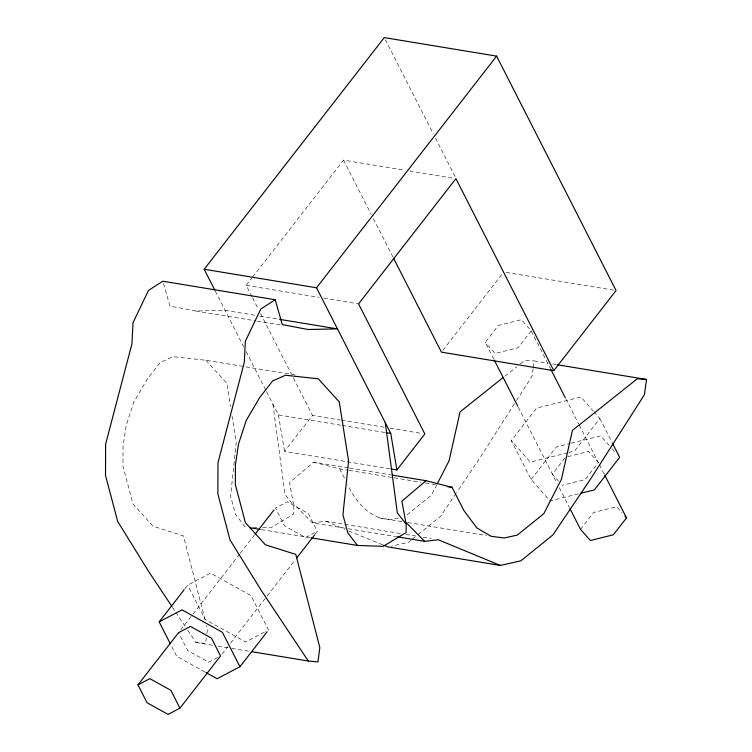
<?xml version="1.0" encoding="UTF-8"?>
<svg xmlns="http://www.w3.org/2000/svg" width="752" height="752" viewBox="0 0 752 752"><rect width="100%" height="100%" fill="white"/><g stroke="black" fill="none" stroke-linecap="round" stroke-linejoin="round"><path stroke-width="0.56" stroke-dasharray="3.76 2.82" d="M206.311 637.846L205.597 643.392L195.905 642.49L186.176 627.864M206.885 633.41L207.458 628.982L206.574 625.57M533.102 368.546L532.068 376.15L515.12 402.696M533.253 367.455L534.136 360.932L548.039 363.225M436.827 484.683L431.488 495.117L405.911 515.797M514.49 403.683L478.075 460.713L456.708 492.4M456.06 493.359L440.522 516.408L417.351 535.133M252.042 296.786L246.214 285.337L251.986 277.92M252.7 276.99L343.561 160.12L404.952 170.243M389.931 468.787L284.529 451.407L312.494 415.424L340.299 420.011M184.86 588.825L187.718 585.159L210.56 573.156L250.952 595.584L268.492 630.016L265.381 631.652M180.734 629.885L192.221 615.117M192.935 614.196L239.587 554.186M240.302 553.265L254.655 534.804M442.853 350.3L502.28 273.86M221.972 654.099L227.706 646.72M230.582 643.026L266.462 596.872M267.186 595.941L295.169 559.939M315.267 534.089L317.419 531.326L308.311 513.447L287.339 501.8L275.476 508.032L284.585 525.911L305.556 537.558L317.419 531.326M493.763 359.071L485.228 342.329L498.369 325.428L521.362 319.685L531.213 330.842L550.398 368.499M531.213 330.842L518.072 347.744L495.079 353.487L485.228 342.329M578.457 493.857L550.079 500.945L531.109 479.456L511.322 440.625L536.627 408.073L580.901 397.009L593.037 410.771M531.109 479.456L556.414 446.914L570.044 443.501M564.846 458.128L552.391 474.145L558.454 481.007M593.798 411.626L599.87 418.507L574.556 451.05L568.888 452.469M579.181 424.993L598.376 462.659L585.235 479.56L562.242 485.303M580.535 529.37L593.676 512.469L616.668 506.726L621.97 512.732M348.392 467.904L313.64 462.17L289.539 482.652L293.393 503.633L312.296 522.809L347.048 528.534M411.109 540.171L408.439 542.333L391.369 546.149M412.002 539.457L416.458 535.847M504.846 376.226L516.727 366.779M520.384 363.865L524.952 360.227L534.136 360.932M264.337 632.197L245.641 642.011L205.258 619.582L187.718 585.159M217.563 657.511L208.671 662.183L187.69 650.536L178.581 632.658M571.172 443.219L600.688 435.85L609.035 445.306M567.751 452.751L530.292 462.113L511.322 440.625M567.722 456.69L588.525 451.491L598.376 462.659M398.438 517.996C375.408 524.708 356.316 504.066 347.838 484.758M312.296 522.809L325.917 521.23L401.201 533.647M163.504 283.476L169.933 306.073L195.661 310.971L225.102 310.369L255.219 315.332M253.292 527.208L256.799 527.331M262.636 527.537L270.805 527.819L293.712 514.03L293.835 505.692L284.989 494.402L272.92 404.209M295.075 374.966L205.888 360.264L173.167 356.721L160.279 362.408L147.204 379.215L133.828 402.066L126.176 425.482L123.065 446.124L122.99 466.099L133.029 504.066L152.985 526.221L183.413 535.866L205.409 621.03M409.586 171.005L453.597 178.262M506.03 272.403L613.754 290.159M246.214 285.337L319.186 297.369M323.821 298.14L358.572 303.864M552.673 363.996L556.151 364.57M259.854 316.094L279.547 319.346M195.661 310.971L255.887 320.907M257.052 321.095L281.37 325.108M341.455 420.199L384.31 427.268M390.1 428.226L422.53 433.566M266.546 391.698L278.409 414.935L340.957 425.247M342.113 425.444L384.968 432.503M349.548 468.092L391.247 474.973M313.64 462.17L339.735 468.844L347.847 470.188M349.003 470.376L393.014 477.633M394.18 477.821L420.819 482.22M425.453 482.981L437.034 484.89M378.782 517.771L401.953 521.587M407.744 522.546L486.506 535.527M405.836 534.409L417.416 536.317M423.216 537.276L431.319 538.611M348.204 528.731L395.693 536.561M261.339 529.605L309.984 537.624M195.905 642.49L213.286 645.357M217.911 646.118L230.657 648.224M231.813 648.412L250.35 651.467M382.674 544.786L348.919 531.091M325.917 521.23L344.736 529.295M204.986 671.997L176.711 656.299L170.864 644.831M205.888 360.264L226.907 383.36L230.563 406.569M612.072 448.737L615.86 453.042M245.114 526.926L235.498 514.434L230.573 496.339L236.222 442.524L232.02 415.847M172.556 607.4L175.15 611.291M175.799 612.269L185.528 626.895M599.87 418.507L611.846 442.007M385.344 39.696L433.331 133.875M435.464 138.067L455.721 177.829M565.861 398.842L578.655 423.949M599.438 464.736L604.213 474.117M518.278 407.189L557.176 483.517M559.291 487.691L569.386 507.487M343.561 160.12L371.215 214.386M373.349 218.559L393.023 257.175M339.735 468.844L345.177 479.532M252.578 297.83L258.406 309.279M260.53 313.434L291.287 373.8M293.412 377.965L312.494 415.424M215.307 291.109L243.704 346.86M246.064 351.457L266.208 391.002M278.409 414.935L284.529 451.407"/><path stroke-width="1.13" d="M557.307 364.758L646.494 379.469L644.426 394.678L590.433 479.24L552.88 534.935L520.798 560.86L500.315 565.438L387.957 546.911L383.727 545.209M437.363 483.639L449.094 460.685L460.074 411.852L503.022 377.683M214.781 290.065L204.177 269.254L384.272 37.6L496.63 56.127L616.067 290.545L553.773 370.67L441.424 352.143L393.559 258.218M204.177 269.254L316.526 287.781L496.63 56.127M170.328 643.787L159.17 621.876L184.146 589.747M137.983 684.875L178.581 632.658L190.444 626.425L211.425 638.072L220.533 655.951L179.935 708.168L168.072 714.4L147.091 702.753L137.983 684.875L149.855 678.642L170.826 690.289L179.935 708.168M255.379 533.873L274.038 509.875M296.608 558.097L314.552 535.02M205.992 672.561L217.102 678.727L239.944 666.733L267.063 631.849M391.087 468.975L396.877 469.934L424.852 433.951L358.572 303.864L455.919 178.647L553.773 370.67M604.749 475.161L626.519 517.884L613.369 534.785L590.386 540.528L580.535 529.37L569.913 508.531M646.494 379.469L637.311 378.764L572.432 430.379L561.453 479.212L543.846 513.644L517.357 535.057L504.235 537.99L491.141 536.298L476.909 527.951L463.928 510.608L452.093 487.371L425.999 480.707L401.897 501.18L405.751 522.17L424.654 541.337L438.275 539.757L500.315 565.438M279.547 319.346L337.46 328.897L308.019 329.498L282.291 324.601L275.213 299.747L260.831 308.959L245.349 341.295L244.315 362.248L217.977 462.734L217.864 493.914L230.018 539.898L260.906 589.859L308.264 661.017L317.955 661.92L319.816 647.51L295.771 554.403L265.343 544.758L245.387 522.602L235.348 484.626L235.423 464.651L238.534 444.009L246.186 420.594L259.562 397.742L272.638 380.935L285.525 375.248L318.246 378.792L339.265 401.888L348.58 461.051L342.931 514.866L347.856 532.961L357.473 545.454L383.163 546.347L406.071 532.557L406.193 524.229L397.347 512.93L385.278 422.746M159.17 621.876L182.012 609.872L222.404 632.3L239.944 666.733M580.723 493.293L594.353 489.89L619.657 457.338L612.363 443.031M275.213 299.747L162.855 281.22L148.473 290.432L132.991 322.768L131.957 343.72L105.618 444.197L105.506 475.386L117.66 521.371L148.548 571.323L171.907 606.422M386.124 432.701L390.758 433.462L396.877 469.934M392.403 475.161L425.999 480.707M447.459 486.61L452.093 487.371M396.859 536.749L424.654 541.337M249.749 527.688L260.173 529.408M311.14 537.812L357.473 545.454M251.506 651.655L308.264 661.017M624.997 516.163L626.519 517.884M550.934 369.552L565.325 397.799M494.29 360.114L517.743 406.146M316.526 287.781L390.758 433.462"/></g></svg>
